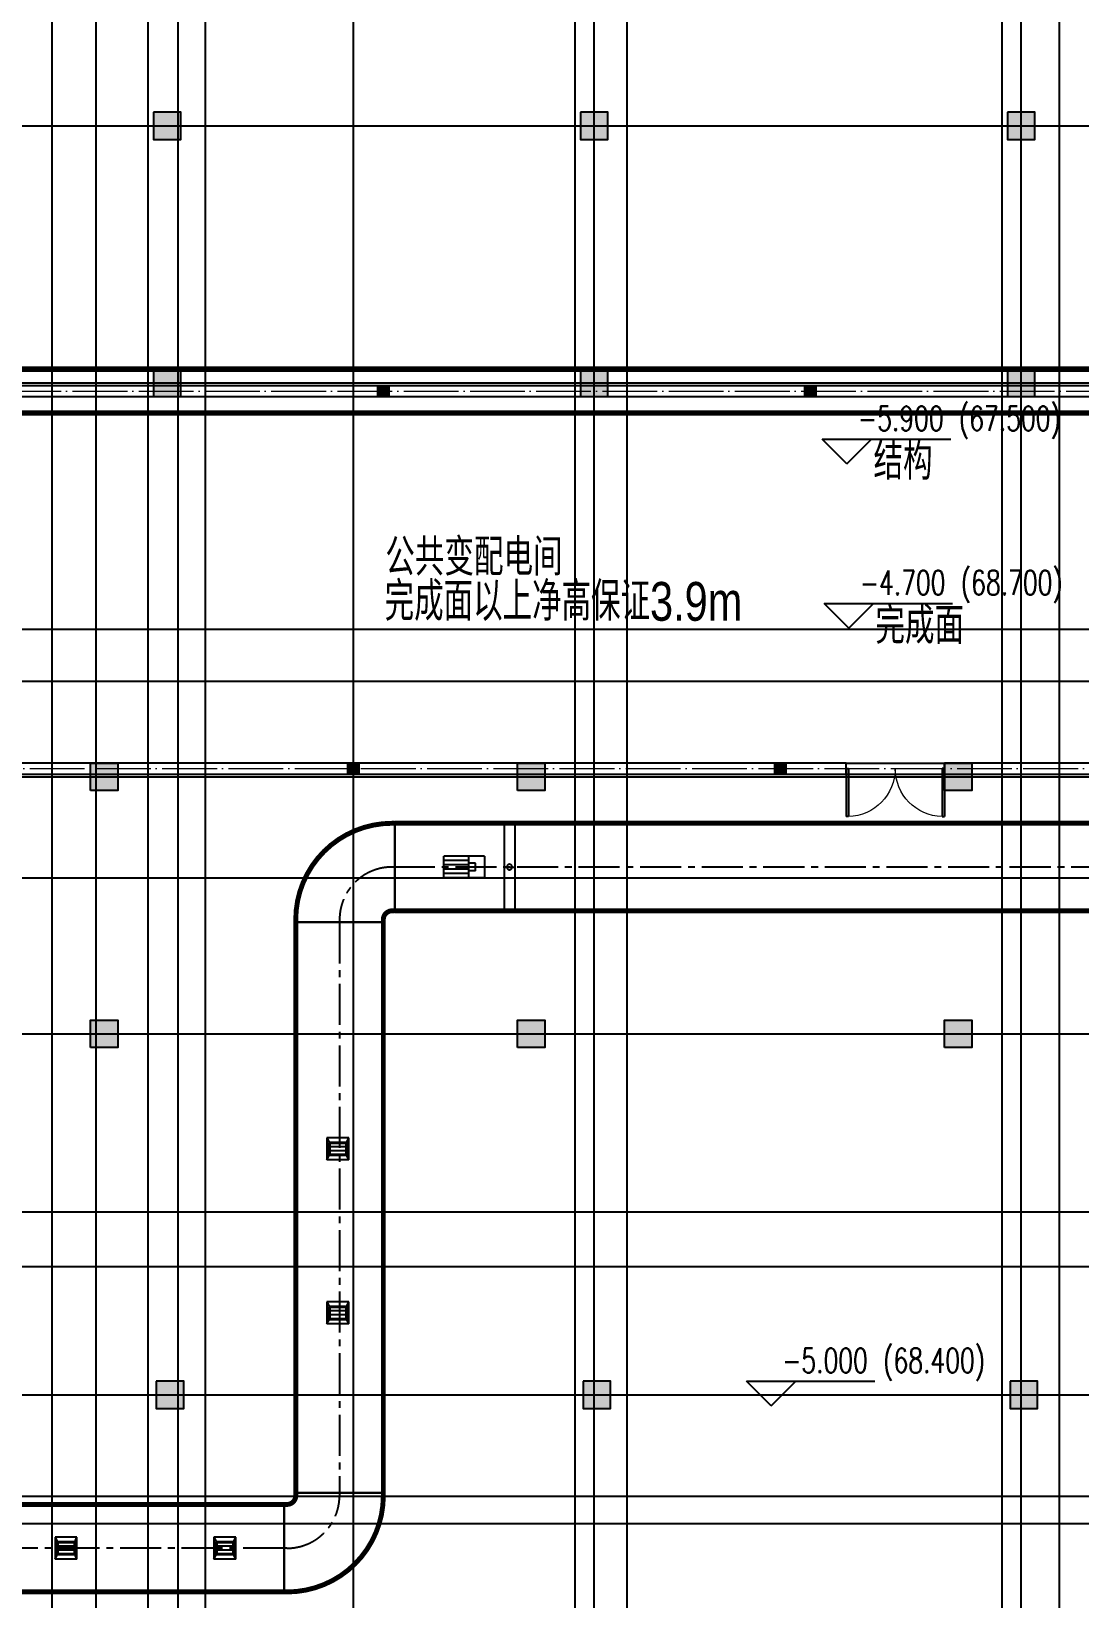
# Model space of a CAD drawing. Extents: x 369444 to 684549, y -549309 to 575337.
# Drawn here: x 487992 to 507143, y 196284 to 224932 of the extents above; entities that cross this region are included whole.
import ezdxf

# ---------------------------------------------------------------- set-up
doc = ezdxf.new("R2010")
doc.units = 0
doc.header["$LTSCALE"] = 1000
doc.header["$MEASUREMENT"] = 0
for name, pattern in [('CENTER2', [1.125, 0.75, -0.125, 0.125, -0.125]), ('DASH', [0.35, 0.25, -0.1]), ('DOTE', [2.42, 2, -0.2, 0.02, -0.2])]:
    doc.linetypes.add(name, pattern=pattern)
for name, color, linetype in [('COLUMN', 9, 'Continuous'), ('DOTE', 1, 'Continuous'), ('DUCT-排烟中心线', 5, 'CENTER2'), ('DUCT-排烟法兰', 4, 'Continuous'), ('DUCT-排烟管', 2, 'Continuous'), ('DUCT-排烟管端线', 4, 'Continuous'), ('DUCT-排烟阀门', 7, 'Continuous'), ('WALL', 9, 'Continuous'), ('WINDOW', 4, 'Continuous'), ('二期轮廓线', 8, 'DASH'), ('景观场地标高', 4, 'Continuous'), ('构造柱', 6, 'Continuous'), ('防火分区线', 7, 'Continuous'), ('风管标注', 3, 'Continuous')]:
    doc.layers.add(name, color=color, linetype=linetype)
doc.layers.add('DOTE2', color=122, linetype='DOTE', lineweight=9)
doc.layers.add('TEXT', color=7, linetype='Continuous', lineweight=13)
doc.styles.add('_HZTXT', font='txt.shx', dxfattribs={"width": 0.8, "bigfont": 'HZTXT.shx'})
doc.styles.add('_TCH_DIM', font='SIMPLEX', dxfattribs={"bigfont": 'GBCBIG'})
doc.styles.add('HNSJY', font='hnsjy-07.shx', dxfattribs={"width": 0.8, "bigfont": 'hnsjy-hz.shx'})

# ---------------------------------------------------------------- blocks, each defined once
blk = doc.blocks.new('A$C47E9097D')
at = {"layer": '构造柱'}
for points in [[(114000, -252048), (113800, -252048), (113800, -252248), (114000, -252248)], [(121800, -252049), (121600, -252049), (121600, -252249), (121800, -252249)], [(113450, -258949), (113250, -258949), (113250, -259149), (113450, -259149)], [(121250, -258950), (121050, -258950), (121050, -259150), (121250, -259150)]]:
    blk.add_hatch(color=256, dxfattribs=at).paths.add_polyline_path(points)
for points in [[(113800, -252048), (114000, -252048), (114000, -252248), (113800, -252248)], [(121600, -252049), (121800, -252049), (121800, -252249), (121600, -252249)], [(113250, -258949), (113450, -258949), (113450, -259149), (113250, -259149)], [(121050, -258950), (121250, -258950), (121250, -259150), (121050, -259150)]]:
    blk.add_lwpolyline(points, close=True, dxfattribs=at)
blk = doc.blocks.new('$DorLib2D$00000002')
for p, q in [((-0.5, 0), (-0.5, 0.4875)), ((-0.475, 0.4875), (-0.5, 0.4875)), ((-0.475, 0), (-0.475, 0.4875)), ((0.475, 0), (0.475, 0.4875)), ((0.475, 0.4875), (0.5, 0.4875)), ((0.5, 0), (0.5, 0.4875)), ((-0.5, 0), (-0.475, 0)), ((0.5, 0), (0.475, 0))]:
    blk.add_line(p, q)
at = {"lineweight": 13}
for centre, start, end in [((-0.4875, 0), 0, 88.53072), ((0.4875, 0), 91.46928, 180)]:
    blk.add_arc(centre, 0.4875, start, end, dxfattribs=at)
blk = doc.blocks.new('column500')
h = blk.add_hatch(color=0)
h.dxf.hatch_style = 1
h.paths.add_polyline_path([(-216381, -381440), (-215881, -381440), (-215881, -380940), (-216381, -380940)])
at = {"color": 0}
blk.add_lwpolyline([(-216381, -381440), (-215881, -381440), (-215881, -380940), (-216381, -380940)], close=True, dxfattribs=at)
blk = doc.blocks.new('N-风管')
at = {"color": 0, "linetype": 'Continuous'}
for p, q in [((38489332227.258667, 3905304330.368601, 2600.00001), (38489331486.258667, 3905304330.368601, 2600.00001)), ((38489331942.270073, 3905304250.368601, 2600.00001), (38489331486.258667, 3905304250.368601, 2600.00001)), ((38489331942.270073, 3905304170.368601, 2600.00001), (38489331486.258667, 3905304170.368601, 2600.00001)), ((38489331942.270073, 3905304090.368601, 2600.00001), (38489331486.258667, 3905304090.368601, 2600.00001)), ((38489332063.05307, 3905304202.368601, 2600.00001), (38489331942.270073, 3905304202.368601, 2600.00001)), ((38489331942.270073, 3905304010.368601, 2600.00001), (38489331486.258667, 3905304010.368601, 2600.00001)), ((38489329745.955658, 3905298780.451984, 2600), (38489329345.955658, 3905298780.451984, 2600)), ((38489329745.955658, 3905295780.451984, 2600), (38489329345.955658, 3905295780.451984, 2600)), ((38489324780.545509, 3905291480.368588, 2600), (38489324380.545509, 3905291480.368588, 2600)), ((38489327681.545509, 3905291480.368588, 2600), (38489327281.545509, 3905291480.368588, 2600))]:
    blk.add_line(p, q, dxfattribs=at)
at = {"color": 0}
for p, q in [((38489331486.258667, 3905303930.368601, 2600.00001), (38489331486.258667, 3905304330.368601, 2600.00001)), ((38489331942.270073, 3905303930.368601, 2600.00001), (38489331942.270073, 3905304330.368601, 2600.00001)), ((38489332063.05307, 3905304058.368601, 2600.00001), (38489331942.270073, 3905304058.368601, 2600.00001)), ((38489332063.05307, 3905304058.368601, 2600.00001), (38489332063.05307, 3905304202.368601, 2600.00001)), ((38489332227.258667, 3905304330.368601, 2600.00001), (38489332227.258667, 3905303930.368601, 2600.00001)), ((38489332227.258667, 3905303930.368601, 2600.00001), (38489331486.258667, 3905303930.368601, 2600.00001)), ((38489329345.955658, 3905299180.451984, 2600), (38489329393.955658, 3905299091.563096, 2600)), ((38489329745.955658, 3905299180.451984, 2600), (38489329345.955658, 3905299180.451984, 2600)), ((38489329345.955658, 3905299180.451984, 2600), (38489329345.955658, 3905298780.451984, 2600)), ((38489329705.955658, 3905299091.563096, 2600), (38489329745.955658, 3905299180.451984, 2600)), ((38489329745.955658, 3905298780.451984, 2600), (38489329745.955658, 3905299180.451984, 2600)), ((38489329705.955658, 3905299017.489021, 2600), (38489329393.955658, 3905299017.489021, 2600)), ((38489329705.955658, 3905298943.414948, 2600), (38489329393.955658, 3905298943.414948, 2600)), ((38489329345.955658, 3905298780.451984, 2600), (38489329393.955658, 3905298869.340873, 2600)), ((38489329745.955658, 3905298780.451984, 2600), (38489329705.955658, 3905298869.340873, 2600)), ((38489329345.955658, 3905296180.451984, 2600), (38489329393.955658, 3905296091.563096, 2600)), ((38489329745.955658, 3905296180.451984, 2600), (38489329345.955658, 3905296180.451984, 2600)), ((38489329345.955658, 3905296180.451984, 2600), (38489329345.955658, 3905295780.451984, 2600)), ((38489329705.955658, 3905296091.563096, 2600), (38489329745.955658, 3905296180.451984, 2600)), ((38489329745.955658, 3905295780.451984, 2600), (38489329745.955658, 3905296180.451984, 2600)), ((38489329345.955658, 3905295780.451984, 2600), (38489329393.955658, 3905295869.340873, 2600)), ((38489329705.955658, 3905296017.489021, 2600), (38489329393.955658, 3905296017.489021, 2600)), ((38489329705.955658, 3905295943.414948, 2600), (38489329393.955658, 3905295943.414948, 2600)), ((38489329745.955658, 3905295780.451984, 2600), (38489329705.955658, 3905295869.340873, 2600)), ((38489324380.545509, 3905291880.368588, 2600), (38489324428.545509, 3905291791.4797, 2600)), ((38489324780.545509, 3905291880.368588, 2600), (38489324380.545509, 3905291880.368588, 2600)), ((38489324380.545509, 3905291880.368588, 2600), (38489324380.545509, 3905291480.368588, 2600)), ((38489324740.545509, 3905291791.4797, 2600), (38489324780.545509, 3905291880.368588, 2600)), ((38489324780.545509, 3905291480.368588, 2600), (38489324780.545509, 3905291880.368588, 2600)), ((38489327281.545509, 3905291880.368588, 2600), (38489327329.545509, 3905291791.4797, 2600)), ((38489327681.545509, 3905291880.368588, 2600), (38489327281.545509, 3905291880.368588, 2600)), ((38489327281.545509, 3905291880.368588, 2600), (38489327281.545509, 3905291480.368588, 2600)), ((38489327641.545509, 3905291791.4797, 2600), (38489327681.545509, 3905291880.368588, 2600)), ((38489327681.545509, 3905291480.368588, 2600), (38489327681.545509, 3905291880.368588, 2600)), ((38489324380.545509, 3905291480.368588, 2600), (38489324428.545509, 3905291569.257477, 2600)), ((38489324740.545509, 3905291717.405625, 2600), (38489324428.545509, 3905291717.405625, 2600)), ((38489324740.545509, 3905291643.331552, 2600), (38489324428.545509, 3905291643.331552, 2600)), ((38489324780.545509, 3905291480.368588, 2600), (38489324740.545509, 3905291569.257477, 2600)), ((38489327281.545509, 3905291480.368588, 2600), (38489327329.545509, 3905291569.257477, 2600)), ((38489327641.545509, 3905291717.405625, 2600), (38489327329.545509, 3905291717.405625, 2600)), ((38489327641.545509, 3905291643.331552, 2600), (38489327329.545509, 3905291643.331552, 2600)), ((38489327681.545509, 3905291480.368588, 2600), (38489327641.545509, 3905291569.257477, 2600))]:
    blk.add_line(p, q, dxfattribs=at)
at = {"color": 0, "lineweight": 40}
for p, q in [((38489329393.955658, 3905299091.563096, 2600), (38489329393.955658, 3905298869.340873, 2600)), ((38489329393.955658, 3905299091.563096, 2600), (38489329705.955658, 3905299091.563096, 2600)), ((38489329705.955658, 3905298869.340873, 2600), (38489329705.955658, 3905299091.563096, 2600)), ((38489329393.955658, 3905298869.340873, 2600), (38489329705.955658, 3905298869.340873, 2600)), ((38489329393.955658, 3905296091.563096, 2600), (38489329393.955658, 3905295869.340873, 2600)), ((38489329393.955658, 3905296091.563096, 2600), (38489329705.955658, 3905296091.563096, 2600)), ((38489329705.955658, 3905295869.340873, 2600), (38489329705.955658, 3905296091.563096, 2600)), ((38489329393.955658, 3905295869.340873, 2600), (38489329705.955658, 3905295869.340873, 2600)), ((38489324428.545509, 3905291791.4797, 2600), (38489324428.545509, 3905291569.257477, 2600)), ((38489324428.545509, 3905291791.4797, 2600), (38489324740.545509, 3905291791.4797, 2600)), ((38489324740.545509, 3905291569.257477, 2600), (38489324740.545509, 3905291791.4797, 2600)), ((38489327329.545509, 3905291791.4797, 2600), (38489327329.545509, 3905291569.257477, 2600)), ((38489327329.545509, 3905291791.4797, 2600), (38489327641.545509, 3905291791.4797, 2600)), ((38489327641.545509, 3905291569.257477, 2600), (38489327641.545509, 3905291791.4797, 2600)), ((38489324428.545509, 3905291569.257477, 2600), (38489324740.545509, 3905291569.257477, 2600)), ((38489327329.545509, 3905291569.257477, 2600), (38489327641.545509, 3905291569.257477, 2600))]:
    blk.add_line(p, q, dxfattribs=at)
at = {"layer": 'DUCT-排烟中心线', "color": 0}
for p, q in [((38489330588.127258, 3905304130.368593), (38489330538.127258, 3905304130.368593)), ((38489349320.376373, 3905304130.368699), (38489330588.327263, 3905304130.368593)), ((38489329578.127274, 3905303170.368593), (38489329578.127274, 3905303120.368593)), ((38489329578.127274, 3905303120.168593), (38489329578.127274, 3905292690.568699)), ((38489329578.127274, 3905292690.368699), (38489329578.127274, 3905292640.368699)), ((38489328567.927292, 3905291680.368698), (38489323545.462379, 3905291680.368588)), ((38489328618.127289, 3905291680.368699), (38489328568.127289, 3905291680.368698))]:
    blk.add_line(p, q, dxfattribs=at)
for centre, radius, start, end in [((38489330538.127274, 3905303170.368588), 960.000005, 90.0000009071, 179.9999996869), ((38489328618.127274, 3905292640.368697), 960, 270.0000013607, 0.0000001138)]:
    blk.add_arc(centre, radius, start, end, dxfattribs=at)
at = {"layer": 'DUCT-排烟法兰', "color": 0}
for p, q in [((38489330588.227257, 3905303290.368593), (38489330588.227257, 3905304970.368593)), ((38489332582.664177, 3905304970.368707), (38489332582.664177, 3905303290.368707)), ((38489332782.864166, 3905304970.368711), (38489332782.864166, 3905303290.368711)), ((38489328738.127274, 3905303120.268593), (38489330418.127274, 3905303120.268593)), ((38489330418.127274, 3905292690.468699), (38489328738.127274, 3905292690.468699)), ((38489328568.02729, 3905292520.368698), (38489328568.02729, 3905290840.368698))]:
    blk.add_line(p, q, dxfattribs=at)
at = {"layer": 'DUCT-排烟管', "color": 0, "const_width": 90}
for points in [[(38489330538.127251, 3905304930.368593, 0.4142135575), (38489328778.127274, 3905303170.368593)], [(38489330538.127274, 3905303330.368593, 0.4142135615), (38489330378.127274, 3905303170.368593)]]:
    blk.add_lwpolyline(points, format="xyb", dxfattribs=at)
for points in [[(38489330588.127251, 3905304930.368594), (38489330538.127251, 3905304930.368593)], [(38489349320.376373, 3905304930.368699), (38489330588.327248, 3905304930.368593)], [(38489332582.76416, 3905304930.368711), (38489332782.76416, 3905304930.368715)], [(38489328778.127274, 3905303170.368593), (38489328778.127274, 3905303120.368593)], [(38489330378.127274, 3905303120.368593), (38489330378.127274, 3905303170.368593)], [(38489330538.127274, 3905303330.368593), (38489330588.127274, 3905303330.368594)], [(38489330588.327263, 3905303330.368593), (38489349320.376381, 3905303330.368699)], [(38489332782.764191, 3905303330.368715), (38489332582.764191, 3905303330.368711)], [(38489328778.127274, 3905303120.168593), (38489328778.127274, 3905292690.568699)], [(38489330378.127274, 3905292690.568699), (38489330378.127274, 3905303120.168593)], [(38489328778.127274, 3905292640.368699), (38489328778.127274, 3905292690.368699)], [(38489330378.127274, 3905292690.368699), (38489330378.127274, 3905292640.368699)], [(38489328567.927277, 3905292480.368698), (38489323545.462357, 3905292480.368588)], [(38489328568.127274, 3905292480.368698), (38489328618.127274, 3905292480.368699)], [(38489323545.462387, 3905290880.368588), (38489328567.927307, 3905290880.368698)], [(38489328618.127296, 3905290880.368699), (38489328568.127296, 3905290880.368698)]]:
    blk.add_lwpolyline(points, dxfattribs=at)
at = {"layer": 'DUCT-排烟管', "color": 0, "extrusion": (0, 0, -1), "const_width": 90}
for points in [[(-38489328778.127274, 3905292640.368699, 0.4142135257), (-38489328618.127274, 3905292480.368696)], [(-38489330378.127274, 3905292640.368699, 0.414213558), (-38489328618.127296, 3905290880.368702)]]:
    blk.add_lwpolyline(points, format="xyb", dxfattribs=at)
at = {"layer": 'DUCT-排烟管端线', "color": 0}
for p, q in [((38489330588.127251, 3905304930.368594), (38489330588.127274, 3905303330.368594)), ((38489330588.327248, 3905304930.368593), (38489330588.327263, 3905303330.368593)), ((38489332582.76416, 3905304930.368711), (38489332582.764191, 3905303330.368711)), ((38489332782.76416, 3905304930.368715), (38489332782.764191, 3905303330.368715)), ((38489328778.127274, 3905303120.368593), (38489330378.127274, 3905303120.368593)), ((38489330378.127274, 3905303120.168593), (38489328778.127274, 3905303120.168593)), ((38489328778.127274, 3905292690.568699), (38489330378.127274, 3905292690.568699)), ((38489330378.127274, 3905292690.368699), (38489328778.127274, 3905292690.368699)), ((38489328567.927307, 3905290880.368698), (38489328567.927277, 3905292480.368698)), ((38489328568.127296, 3905290880.368698), (38489328568.127274, 3905292480.368698))]:
    blk.add_line(p, q, dxfattribs=at)
at = {"layer": 'DUCT-排烟阀门', "color": 0}
for p, q in [((38489332595.264183, 3905304130.368711), (38489332770.264183, 3905304130.368714)), ((38489332633.15844, 3905304136.635373), (38489332632.764183, 3905304130.368711)), ((38489332632.764183, 3905304130.368711), (38489332633.15844, 3905304124.10205)), ((38489332634.335007, 3905304142.803206), (38489332633.15844, 3905304136.635373)), ((38489332633.15844, 3905304124.10205), (38489332634.335007, 3905304117.934217)), ((38489332636.275352, 3905304148.774939), (38489332634.335007, 3905304142.803206)), ((38489332634.335007, 3905304117.934217), (38489332636.275352, 3905304111.962484)), ((38489332638.948837, 3905304154.456395), (38489332636.275352, 3905304148.774939)), ((38489332636.275352, 3905304111.962484), (38489332638.948837, 3905304106.281028)), ((38489332642.313316, 3905304159.757974), (38489332638.948837, 3905304154.456395)), ((38489332638.948837, 3905304106.281028), (38489332642.313316, 3905304100.979449)), ((38489332646.315742, 3905304164.596067), (38489332642.313316, 3905304159.757974)), ((38489332642.313316, 3905304100.979449), (38489332646.315742, 3905304096.141356)), ((38489332650.892967, 3905304168.894374), (38489332646.315742, 3905304164.596067)), ((38489332646.315742, 3905304096.141356), (38489332650.892967, 3905304091.84305)), ((38489332655.972839, 3905304172.585108), (38489332650.892967, 3905304168.894374)), ((38489332650.892967, 3905304091.84305), (38489332655.972832, 3905304088.152316)), ((38489332655.972832, 3905304088.152316), (38489332661.475212, 3905304085.127359)), ((38489332661.475212, 3905304175.610065), (38489332655.972839, 3905304172.585108)), ((38489332667.313316, 3905304177.921538), (38489332661.475212, 3905304175.610065)), ((38489332661.475212, 3905304085.127359), (38489332667.313316, 3905304082.815886)), ((38489332673.395111, 3905304179.483075), (38489332667.313316, 3905304177.921538)), ((38489332667.313316, 3905304082.815886), (38489332673.395111, 3905304081.25435)), ((38489332679.624649, 3905304180.270049), (38489332673.395111, 3905304179.483075)), ((38489332673.395111, 3905304081.25435), (38489332679.624649, 3905304080.467376)), ((38489332685.903702, 3905304180.270049), (38489332679.624649, 3905304180.270049)), ((38489332679.624649, 3905304080.467376), (38489332685.903702, 3905304080.467376)), ((38489332692.13324, 3905304179.483075), (38489332685.903702, 3905304180.270049)), ((38489332685.903702, 3905304080.467376), (38489332692.13324, 3905304081.25435)), ((38489332698.215027, 3905304177.921538), (38489332692.13324, 3905304179.483075)), ((38489332692.13324, 3905304081.25435), (38489332698.215027, 3905304082.815887)), ((38489332704.053139, 3905304175.610065), (38489332698.215027, 3905304177.921538)), ((38489332698.215027, 3905304082.815887), (38489332704.053139, 3905304085.12736)), ((38489332709.555519, 3905304172.585109), (38489332704.053139, 3905304175.610065)), ((38489332704.053139, 3905304085.12736), (38489332709.555511, 3905304088.152317)), ((38489332709.555511, 3905304088.152317), (38489332714.635384, 3905304091.843051)), ((38489332714.635384, 3905304168.894375), (38489332709.555519, 3905304172.585109)), ((38489332719.212608, 3905304164.596068), (38489332714.635384, 3905304168.894375)), ((38489332714.635384, 3905304091.843051), (38489332719.212608, 3905304096.141358)), ((38489332723.215027, 3905304159.757976), (38489332719.212608, 3905304164.596068)), ((38489332719.212608, 3905304096.141358), (38489332723.215027, 3905304100.979451)), ((38489332726.579514, 3905304154.456397), (38489332723.215027, 3905304159.757976)), ((38489332723.215027, 3905304100.979451), (38489332726.579514, 3905304106.28103)), ((38489332729.252998, 3905304148.774941), (38489332726.579514, 3905304154.456397)), ((38489332726.579514, 3905304106.28103), (38489332729.252998, 3905304111.962486)), ((38489332731.193336, 3905304142.803208), (38489332729.252998, 3905304148.774941)), ((38489332729.252998, 3905304111.962486), (38489332731.193336, 3905304117.934219)), ((38489332732.369911, 3905304136.635375), (38489332731.193336, 3905304142.803208)), ((38489332731.193336, 3905304117.934219), (38489332732.369911, 3905304124.102052)), ((38489332732.764183, 3905304130.368713), (38489332732.369911, 3905304136.635375)), ((38489332732.369911, 3905304124.102052), (38489332732.764183, 3905304130.368713))]:
    blk.add_line(p, q, dxfattribs=at)

msp = doc.modelspace()

# ---------------------------------------------------------------- linework, layer by layer
at = {"layer": 'DOTE', "color": 8}
for p, q in [((489174.5, 59364.2), (489174.5, 476704.8)), ((490124.5, 59364.2), (490124.5, 476704.8)), ((490674.5, 59364.2), (490674.5, 476704.8)), ((491174.5, 59364.2), (491174.5, 476704.8)), ((497924.5, 59364.2), (497924.5, 476704.8)), ((498874.5, 59364.2), (498874.5, 476704.8)), ((505724.5, 59364.2), (505724.5, 476704.8)), ((506774.5, 59364.2), (506774.5, 476704.8)), ((488374.5, 59364.2), (488374.5, 261807)), ((493874.5, 59364.2), (493874.5, 261807)), ((498274.5, 59364.2), (498274.5, 261807)), ((506074.5, 59364.2), (506074.5, 261807))]:
    msp.add_line(p, q, dxfattribs=at)
at = {"layer": 'DOTE', "color": 8, "lineweight": -2}
for p, q in [((377844.4, 223207), (624570.9, 223207)), ((377844.4, 218507), (624570.9, 218507)), ((377844.4, 214007), (624570.9, 214007)), ((377844.4, 213057), (624570.9, 213057)), ((377844.4, 211307), (624570.9, 211307)), ((377844.4, 209457), (624570.9, 209457)), ((377844.4, 206607), (624570.9, 206607)), ((377844.4, 203357), (624570.9, 203357)), ((377844.4, 202357), (624570.9, 202357)), ((377844.4, 200007), (624570.9, 200007)), ((377844.4, 198157), (624570.9, 198157)), ((377844.4, 197657), (624570.9, 197657))]:
    msp.add_line(p, q, dxfattribs=at)
at = {"layer": 'DOTE2', "linetype": 'DOTE', "ltscale": 0.5}
for points in [[(476645.8, 218357.8), (528183.4, 218357.8)], [(483123.3, 211457), (516151.2, 211457)]]:
    msp.add_lwpolyline(points, dxfattribs=at)
at = {"layer": 'WALL', "linetype": 'ByBlock'}
for p, q in [((483174.5, 218457.8), (513274.5, 218457.8)), ((483274.5, 218257.8), (513174.5, 218257.8)), ((502874.5, 211557), (483874.5, 211557)), ((502874.5, 211357), (502874.5, 211557)), ((512174.5, 211557), (504674.5, 211557)), ((504674.5, 211557), (504674.5, 211357)), ((483674.5, 211357), (502874.5, 211357)), ((504674.5, 211357), (512274.5, 211357))]:
    msp.add_line(p, q, dxfattribs=at)
at = {"layer": 'WINDOW'}
for p, q in [((502874.5, 211557, 96.6), (504674.5, 211557, 96.6)), ((502874.5, 211357, 96.6), (504674.5, 211357, 96.6))]:
    msp.add_line(p, q, dxfattribs=at)
at = {"layer": '二期轮廓线', "ltscale": 6}
msp.add_lwpolyline([(380274.6, 203357), (599524.6, 203357), (599524.6, 204707), (600424.6, 204707), (600424.6, 218107), (610674.6, 218107), (610674.6, 217107), (610674.6, 217107), (614474.6, 217107), (614474.6, 226657), (605824.6, 226657), (605824.6, 239057), (599524.6, 239057), (599524.6, 249357.4), (600424.6, 249357.4), (600424.6, 259157)], dxfattribs=at)
at = {"layer": '景观场地标高'}
for p, q in [((502889.5, 217025.6), (502439.5, 217475.6)), ((502439.5, 217475.6), (504787, 217475.6)), ((502889.5, 217025.6), (503339.5, 217475.6)), ((502924.5, 214024.7), (502474.5, 214474.7)), ((502474.5, 214474.7), (504822, 214474.7)), ((502924.5, 214024.7), (503374.5, 214474.7)), ((501505.7, 199807.1), (501055.7, 200257.1)), ((501055.7, 200257.1), (503403.2, 200257.1)), ((501505.7, 199807.1), (501955.7, 200257.1))]:
    msp.add_line(p, q, dxfattribs=at)
at = {"layer": '防火分区线', "color": 195, "linetype": 'DASH', "ltscale": 8, "const_width": 100}
for points in [[(450574.5, 282757), (450574.5, 229407), (450774.5, 229407), (450774.5, 224057), (451074.5, 224057), (451074.5, 216557), (457474.5, 216557), (457474.5, 217257), (469824.5, 217257), (469824.5, 223857), (474274.5, 223857), (474274.5, 217207), (477574.5, 217207), (477574.5, 217957.8), (514374.5, 217957.8), (514374.5, 223468.4), (514024.5, 229568.4), (514024.5, 234257), (521824.5, 234257), (521824.5, 267107)], [(451374.5, 281957), (451374.5, 230207), (451574.5, 230207), (451574.5, 224857), (451874.5, 224857), (451874.5, 217357), (456674.5, 217357), (456674.5, 218057), (469024.5, 218057), (469024.5, 224657), (475074.5, 224657), (475074.5, 218007), (476774.5, 218007), (476774.5, 218757.8), (513574.5, 218757.8), (513574.5, 223445.5), (513224.5, 229545.5), (513224.5, 235057), (521024.5, 235057), (521024.5, 266307)]]:
    msp.add_lwpolyline(points, dxfattribs=at)
at = {"layer": '防火分区线', "color": 5, "linetype": 'DASH', "ltscale": 8, "const_width": 100}
for points in [[(545624.5, 179057), (474322.1, 179057), (474421.6, 195357), (451024.5, 195357), (451024.5, 200314.9), (452874.5, 206564.9), (452874.5, 217357), (456674.5, 217357), (456674.5, 218057), (469024.5, 218057), (469024.5, 224657), (475074.5, 224657), (475074.5, 218007), (476774.5, 218007), (476774.5, 218757.8), (527374.5, 218757.8), (527374.5, 224607), (533274.5, 224607), (533274.5, 222207), (533774.5, 222207), (533774.5, 217807), (545974.5, 217807), (545974.5, 207107), (545624.5, 207107)], [(544824.5, 179857), (475127, 179857), (475226.5, 196157), (451824.5, 196157), (451824.5, 200199), (453674.5, 206449), (453674.5, 216557), (457474.5, 216557), (457474.5, 217257), (469824.5, 217257), (469824.5, 223857), (474274.5, 223857), (474274.5, 217207), (477574.5, 217207), (477574.5, 217957.8), (528174.5, 217957.8), (528174.5, 223807), (532474.5, 223807), (532474.5, 221407), (532974.5, 221407), (532974.5, 217007), (545174.5, 217007), (545174.5, 207907), (544824.5, 207907)]]:
    msp.add_lwpolyline(points, close=True, dxfattribs=at)

# ---------------------------------------------------------------- block references
at = {"layer": 'COLUMN', "color": 8, "rotation": 270}
for p in [(871664.4, 7076.1), (879464.4, 7076.1), (887264.4, 7076.1), (871664.4, 2376.1), (879464.4, 2376.1), (887264.4, 2376.1), (871714.4, -16123.9), (879514.4, -16123.9), (887314.4, -16123.9)]:
    msp.add_blockref('column500', p, dxfattribs=at)
at = {"layer": 'COLUMN', "color": 8, "xscale": -1, "rotation": 270}
for p in [(870514.4, 427437.9), (878314.4, 427437.9), (886114.4, 427437.9), (870514.4, 422737.9), (878314.4, 422737.9), (886114.4, 422737.9)]:
    msp.add_blockref('column500', p, dxfattribs=at)
at = {"layer": 'WINDOW', "xscale": -1800, "yscale": 1800, "zscale": 1800, "rotation": 180}
msp.add_blockref('$DorLib2D$00000002', (503774.5, 211457), dxfattribs=at)
at = {"layer": '构造柱', "ltscale": 6}
msp.add_blockref('A$C47E9097D', (380524.5, 470507), dxfattribs=at)
at = {"layer": '风管标注', "color": 8}
msp.add_blockref('N-风管', (-38488835956.2, -3905094473.4), dxfattribs=at)

# ---------------------------------------------------------------- texts
at = {"layer": 'TEXT', "color": 4, "style": '_HZTXT', "width": 0.8}
for s, p in [('结构', (503376.5, 216736.6)), ('完成面', (503411.5, 213735.7))]:
    msp.add_text(s, height=675, dxfattribs=at).set_placement(p)
at = {"layer": 'TEXT', "color": 3, "width": 0.8}
for s, height, style, p in [('公共变配电间', 675, '_HZTXT', (494457.6, 214984.9)), ('完成面以上净高保证3.9m', 708.75, 'HNSJY', (494446.1, 214158.7))]:
    msp.add_text(s, height=height, dxfattribs=dict(at, style=style)).set_placement(p)
at = {"layer": '景观场地标高', "color": 7, "style": '_TCH_DIM', "width": 0.705882}
for s, p in [('-5.900', (503092, 217633.1)), ('(67.500)', (504937, 217633.1)), ('(68.700)', (504972, 214632.2)), ('-4.700', (503127, 214632.2)), ('-5.000', (501708.2, 200414.6)), ('(68.400)', (503553.2, 200414.6))]:
    msp.add_text(s, height=446.25, dxfattribs=at).set_placement(p)

doc.saveas('drawing.dxf')
